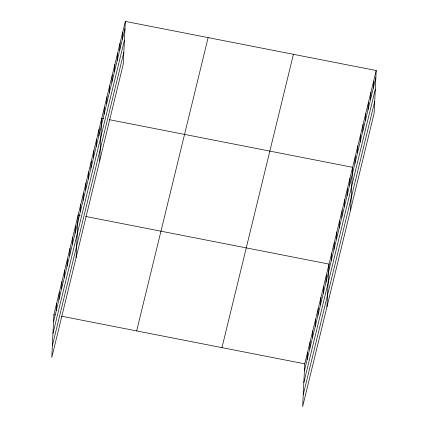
<?xml version="1.0" encoding="UTF-8"?>
<svg xmlns="http://www.w3.org/2000/svg" width="428" height="428" viewBox="0 0 428 428"><rect width="100%" height="100%" fill="white"/><g stroke="black" fill="none" stroke-linecap="round" stroke-linejoin="round"><path stroke-width="0.64" d="M125.345 21.4L53.875 314.714L51.783 357.476L123.253 64.163L125.345 21.4L376.217 70.524L374.125 113.286L302.655 406.6L304.747 363.837L376.217 70.524M56.234 310.664L56.576 303.634M58.93 299.584L59.278 292.554M61.632 288.504L61.974 281.469M64.334 277.424L64.676 270.389M67.03 266.344L67.378 259.309M69.732 255.259L70.074 248.229M72.434 244.179L72.776 237.149M75.13 233.1L75.472 226.07M76.082 257.752L78.174 214.984L80.057 215.354M80.453 211.266L80.796 204.231M83.075 200.507L83.417 193.477M85.691 189.754L86.039 182.724M88.312 179L88.655 171.965M90.934 168.247L91.276 161.212M93.555 157.488L93.898 150.458M96.177 146.734L96.519 139.705M98.793 135.981L99.141 128.946M99.671 160.96L101.762 118.192L103.64 118.561M104.036 114.469L104.379 107.439M106.658 103.715L107 96.685M109.279 92.962L109.622 85.926M111.901 82.208L112.243 75.173M114.517 71.449L114.865 64.419M117.138 60.696L117.481 53.666M119.76 49.942L120.102 42.907M122.381 39.189L122.724 32.154M307.101 359.788L307.448 352.752M309.802 348.708L310.145 341.672M312.504 337.628L312.847 330.593M315.201 326.543L315.548 319.513M317.902 315.463L318.245 308.433M320.604 304.383L320.947 297.353M323.3 293.303L323.648 286.268M326.002 282.223L326.345 275.188M326.955 306.876L329.046 264.108L85.702 216.461M331.325 260.385L331.668 253.355M333.942 249.631L334.289 242.601M336.563 238.878L336.906 231.842M339.185 228.124L339.527 221.089M341.806 217.365L342.149 210.335M344.428 206.612L344.77 199.582M347.044 195.858L347.392 188.823M349.665 185.105L350.013 178.069M350.537 210.078L352.629 167.316L109.284 119.669M354.908 163.592L355.251 156.562M357.53 152.839L357.872 145.804M360.151 142.085L360.494 135.05M362.767 131.326L363.115 124.297M365.389 120.573L365.731 113.543M368.01 109.819L368.353 102.784M370.632 99.066L370.974 92.031M373.253 88.307L373.596 81.277M53.532 321.744L125.003 28.435M52.954 333.535L124.425 40.227M52.36 345.685L123.831 52.371M136.666 330.924L208.131 37.611M221.961 347.627L293.426 54.313M304.404 370.867L375.87 77.554M303.827 382.659L375.297 89.345M303.233 394.809L374.703 101.495M53.875 314.714L55.132 314.96M61.402 316.185L304.747 363.837"/></g></svg>
